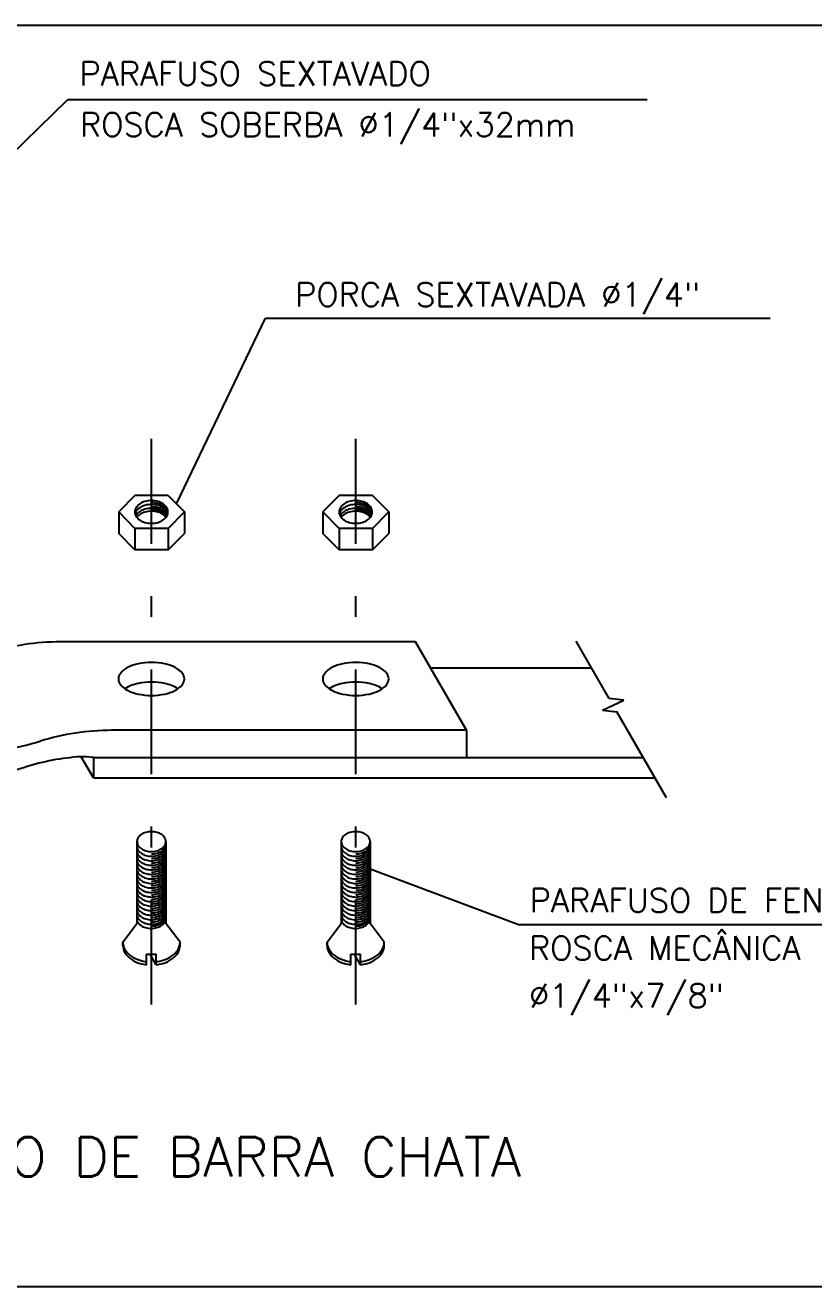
# Model space of a CAD drawing. Extents: x 0 to 11638, y -6007 to 0.
# Drawn here: x 10266.27 to 10270.04, y -3579.09 to -3573.07 of the extents above; entities that cross this region are included whole.
import ezdxf
from ezdxf.enums import TextEntityAlignment as Align

# ---------------------------------------------------------------- set-up
doc = ezdxf.new("R2010")
doc.units = 0
doc.linetypes.add('CONTINUO', pattern=[0])
doc.linetypes.add('DASHDOT', pattern=[1, 0.5, -0.25, 0, -0.25])
for name, color, linetype in [('ELE-BARRA CHATA ALUMÍNIO', 140, 'CONTINUOUS'), ('ELE-FIAÇÃO1', 7, 'CONTINUOUS'), ('ELE-LINHA FINA', 9, 'CONTINUOUS'), ('ELE-TEXTOS', 7, 'CONTINUOUS')]:
    doc.layers.add(name, color=color, linetype=linetype)
doc.styles.add('ROMANS', font='romans.shx', dxfattribs={"height": 0.3})

msp = doc.modelspace()

# ---------------------------------------------------------------- linework, layer by layer
at = {"layer": 'ELE-BARRA CHATA ALUMÍNIO'}
for p, q in [((10268.1373, -3576.0136), (10266.4429, -3576.0136)), ((10268.381, -3576.4358), (10268.1373, -3576.0136)), ((10268.2085, -3576.137), (10268.9781, -3576.137)), ((10268.381, -3576.4358), (10266.6867, -3576.4358)), ((10268.381, -3576.4358), (10268.381, -3576.5657)), ((10266.6004, -3576.6632), (10266.542, -3576.562)), ((10266.6004, -3576.5657), (10266.6004, -3576.6632)), ((10266.6004, -3576.5657), (10269.2256, -3576.5657)), ((10266.6004, -3576.6632), (10269.2818, -3576.6632))]:
    msp.add_line(p, q, dxfattribs=at)
for points in [[(10266.7194, -3576.1905, 0.174705), (10266.729, -3576.2172, 0.104203), (10266.7655, -3576.2462, 0.064948), (10266.8132, -3576.2627, 0.051099), (10266.8769, -3576.2692, 0.051099), (10266.9406, -3576.2627, 0.064948), (10266.9883, -3576.2462, 0.104203), (10267.0248, -3576.2172, 0.174705), (10267.0344, -3576.1905, 0.174705), (10267.0248, -3576.1638, 0.104203), (10266.9883, -3576.1348, 0.064948), (10266.9406, -3576.1183, 0.051099), (10266.8769, -3576.1117, 0.051099), (10266.8132, -3576.1183, 0.064948), (10266.7655, -3576.1348, 0.104203), (10266.729, -3576.1638, 0.174705)], [(10267.6949, -3576.1905, 0.174705), (10267.7045, -3576.2172, 0.104203), (10267.741, -3576.2462, 0.064948), (10267.7887, -3576.2627, 0.051099), (10267.8524, -3576.2692, 0.051099), (10267.9161, -3576.2627, 0.064948), (10267.9638, -3576.2462, 0.104203), (10268.0003, -3576.2172, 0.174705), (10268.0099, -3576.1905, 0.174705), (10268.0003, -3576.1638, 0.104203), (10267.9638, -3576.1348, 0.064948), (10267.9161, -3576.1183, 0.051099), (10267.8524, -3576.1117, 0.051099), (10267.7887, -3576.1183, 0.064948), (10267.741, -3576.1348, 0.104203), (10267.7045, -3576.1638, 0.174705)]]:
    msp.add_lwpolyline(points, format="xyb", close=True, dxfattribs=at)
for points in [[(10267.0033, -3576.2371, 0.087216), (10266.9406, -3576.2122, 0.051099), (10266.8769, -3576.2056, 0.051099), (10266.8132, -3576.2122, 0.087216), (10266.7504, -3576.2371, 0.104203)], [(10267.9789, -3576.2371, 0.087216), (10267.9161, -3576.2122, 0.051099), (10267.8524, -3576.2056, 0.051099), (10267.7887, -3576.2122, 0.087216), (10267.726, -3576.2371, 0.104203)]]:
    msp.add_lwpolyline(points, format="xyb", dxfattribs=at)
for centre, radius, start, end in [((10266.4429, -3577.1602), 1.1466, 90, 107.31564), ((10266.6867, -3577.5824), 1.1466, 90, 107.31564), ((10265.9967, -3575.3467), 1.1932, 270.90046, 286.99609), ((10266.6154, -3577.7058), 1.1466, 93.90959, 107.31564), ((10266.5313, -3577.1831), 0.6212, 83.61332, 89.45318), ((10265.9254, -3575.4701), 1.1932, 270.90046, 286.99609)]:
    msp.add_arc(centre, radius, start, end, dxfattribs=at)
at = {"layer": 'ELE-FIAÇÃO1'}
for p, q in [((10265.835, -3574.0504), (10266.4773, -3573.4246)), ((10266.4773, -3573.4246), (10269.2438, -3573.4246)), ((10266.9959, -3575.354), (10267.4222, -3574.4689)), ((10267.4222, -3574.4689), (10269.8317, -3574.4689)), ((10267.9216, -3577.0975), (10268.6349, -3577.3641)), ((10270.5878, -3577.3641), (10268.6349, -3577.3641))]:
    msp.add_line(p, q, dxfattribs=at)
at = {"layer": 'ELE-FIAÇÃO1', "linetype": 'CONTINUO'}
msp.add_lwpolyline([(10262.9755, -3573.07), (10286.191, -3573.07), (10286.191, -3579.0921), (10262.9755, -3579.0921)], close=True, dxfattribs=at)
at = {"layer": 'ELE-LINHA FINA', "linetype": 'DASHDOT'}
for p, q in [((10266.8769, -3577.7448), (10266.8769, -3574.8926)), ((10267.8524, -3577.7448), (10267.8524, -3574.8926))]:
    msp.add_line(p, q, dxfattribs=at)
at = {"layer": 'ELE-LINHA FINA'}
for p, q in [((10266.7975, -3575.3146), (10266.7205, -3575.3934)), ((10266.9562, -3575.3146), (10266.7975, -3575.3146)), ((10266.9562, -3575.3146), (10267.0355, -3575.3934)), ((10267.7731, -3575.3146), (10267.696, -3575.3934)), ((10267.9318, -3575.3146), (10267.7731, -3575.3146)), ((10267.9318, -3575.3146), (10268.011, -3575.3934)), ((10266.7205, -3575.3934), (10266.7205, -3575.4955)), ((10266.7975, -3575.4721), (10266.7205, -3575.3934)), ((10266.9562, -3575.4721), (10267.0355, -3575.3934)), ((10267.0355, -3575.3934), (10267.0355, -3575.4955)), ((10267.7731, -3575.4721), (10267.696, -3575.3934)), ((10267.696, -3575.3934), (10267.696, -3575.4955)), ((10267.9318, -3575.4721), (10268.011, -3575.3934)), ((10268.011, -3575.3934), (10268.011, -3575.4955)), ((10266.9562, -3575.4721), (10266.7975, -3575.4721)), ((10266.7975, -3575.4721), (10266.7975, -3575.5742)), ((10266.9562, -3575.4721), (10266.9562, -3575.5742)), ((10267.9318, -3575.4721), (10267.7731, -3575.4721)), ((10267.7731, -3575.4721), (10267.7731, -3575.5742)), ((10267.9318, -3575.4721), (10267.9318, -3575.5742)), ((10266.7975, -3575.5742), (10266.7205, -3575.4955)), ((10266.9562, -3575.5742), (10267.0355, -3575.4955)), ((10267.7731, -3575.5742), (10267.696, -3575.4955)), ((10267.9318, -3575.5742), (10268.011, -3575.4955)), ((10266.9562, -3575.5742), (10266.7975, -3575.5742)), ((10267.9318, -3575.5742), (10267.7731, -3575.5742)), ((10269.0624, -3576.2832), (10268.9049, -3576.0104)), ((10269.1326, -3576.2924), (10269.0624, -3576.2832)), ((10269.0302, -3576.3391), (10269.1004, -3576.3483)), ((10269.3362, -3576.7573), (10269.1, -3576.3482)), ((10266.8077, -3576.967), (10266.8077, -3577.3572)), ((10266.946, -3576.967), (10266.946, -3577.3578)), ((10267.7833, -3576.967), (10267.7833, -3577.3572)), ((10267.9216, -3576.967), (10267.9216, -3577.3578)), ((10266.7405, -3577.4475), (10266.8077, -3577.3572)), ((10267.0133, -3577.4475), (10266.946, -3577.3578)), ((10267.716, -3577.4475), (10267.7833, -3577.3572)), ((10267.9888, -3577.4475), (10267.9216, -3577.3578)), ((10266.7405, -3577.4628), (10266.7405, -3577.4475)), ((10267.0133, -3577.4628), (10267.0133, -3577.4475)), ((10267.716, -3577.4628), (10267.716, -3577.4475)), ((10267.9888, -3577.4628), (10267.9888, -3577.4475)), ((10266.8539, -3577.5552), (10266.8539, -3577.5047)), ((10266.8539, -3577.5047), (10266.8998, -3577.5047)), ((10266.8998, -3577.5552), (10266.8707, -3577.5047)), ((10266.8998, -3577.5552), (10266.8998, -3577.5047)), ((10267.8294, -3577.5047), (10267.8754, -3577.5047)), ((10267.8294, -3577.5552), (10267.8294, -3577.5047)), ((10267.8754, -3577.5552), (10267.8463, -3577.5047)), ((10267.8754, -3577.5552), (10267.8754, -3577.5047))]:
    msp.add_line(p, q, dxfattribs=at)
for points in [[(10266.7979, -3575.3934, 0.136513), (10266.8033, -3575.413, 0.106976), (10266.821, -3575.4318, 0.081342), (10266.8455, -3575.4433, 0.069402), (10266.8769, -3575.4477, 0.069402), (10266.9083, -3575.4433, 0.081342), (10266.9328, -3575.4318, 0.106976), (10266.9504, -3575.413, 0.136513), (10266.9559, -3575.3934, 0.136513), (10266.9504, -3575.3738, 0.106976), (10266.9328, -3575.355, 0.081342), (10266.9083, -3575.3435, 0.069402), (10266.8769, -3575.3391, 0.069402), (10266.8455, -3575.3435, 0.081342), (10266.821, -3575.355, 0.106976), (10266.8033, -3575.3738, 0.136513)], [(10267.7734, -3575.3934, 0.136513), (10267.7789, -3575.413, 0.106976), (10267.7965, -3575.4318, 0.081342), (10267.821, -3575.4433, 0.069402), (10267.8524, -3575.4477, 0.069402), (10267.8838, -3575.4433, 0.081342), (10267.9083, -3575.4318, 0.106976), (10267.926, -3575.413, 0.136513), (10267.9314, -3575.3934, 0.136513), (10267.926, -3575.3738, 0.106976), (10267.9083, -3575.355, 0.081342), (10267.8838, -3575.3435, 0.069402), (10267.8524, -3575.3391, 0.069402), (10267.821, -3575.3435, 0.081342), (10267.7965, -3575.355, 0.106976), (10267.7789, -3575.3738, 0.136513)], [(10266.8077, -3576.967, 0.136513), (10266.8125, -3576.9842, 0.106976), (10266.828, -3577.0006, 0.081342), (10266.8494, -3577.0107, 0.069402), (10266.8769, -3577.0145, 0.069402), (10266.9043, -3577.0107, 0.081342), (10266.9258, -3577.0006, 0.106976), (10266.9413, -3576.9842, 0.136513), (10266.946, -3576.967, 0.136513), (10266.9413, -3576.9499, 0.106976), (10266.9258, -3576.9334, 0.081342), (10266.9043, -3576.9234, 0.069402), (10266.8769, -3576.9195, 0.069402), (10266.8494, -3576.9234, 0.081342), (10266.828, -3576.9334, 0.106976), (10266.8125, -3576.9499, 0.136513)], [(10267.7833, -3576.967, 0.136513), (10267.788, -3576.9842, 0.106976), (10267.8035, -3577.0006, 0.081342), (10267.825, -3577.0107, 0.069402), (10267.8524, -3577.0145, 0.069402), (10267.8799, -3577.0107, 0.081342), (10267.9013, -3577.0006, 0.106976), (10267.9168, -3576.9842, 0.136513), (10267.9216, -3576.967, 0.136513), (10267.9168, -3576.9499, 0.106976), (10267.9013, -3576.9334, 0.081342), (10267.8799, -3576.9234, 0.069402), (10267.8524, -3576.9195, 0.069402), (10267.825, -3576.9234, 0.081342), (10267.8035, -3576.9334, 0.106976), (10267.788, -3576.9499, 0.136513)]]:
    msp.add_lwpolyline(points, format="xyb", close=True, dxfattribs=at)
for points in [[(10266.955, -3575.4016, 0.150105), (10266.9328, -3575.3735, 0.081342), (10266.9083, -3575.362, 0.069402), (10266.8769, -3575.3576, 0.069402), (10266.8455, -3575.362, 0.081342), (10266.821, -3575.3735, 0.150105), (10266.7988, -3575.4016, 0.136513)], [(10266.955, -3575.3926, 0.150105), (10266.9328, -3575.3645, 0.081342), (10266.9083, -3575.353, 0.069402), (10266.8769, -3575.3486, 0.069402)], [(10267.9305, -3575.4016, 0.150105), (10267.9083, -3575.3735, 0.081342), (10267.8838, -3575.362, 0.069402), (10267.8524, -3575.3576, 0.069402), (10267.821, -3575.362, 0.081342), (10267.7965, -3575.3735, 0.150105), (10267.7743, -3575.4016, 0.136513)], [(10267.9305, -3575.3926, 0.150105), (10267.9083, -3575.3645, 0.081342), (10267.8838, -3575.353, 0.069402), (10267.8524, -3575.3486, 0.069402)], [(10266.9511, -3575.4119, 0.112242), (10266.9328, -3575.392, 0.081342), (10266.9083, -3575.3805, 0.069402), (10266.8769, -3575.3761, 0.069402), (10266.8455, -3575.3805, 0.081342), (10266.821, -3575.392, 0.112242), (10266.8027, -3575.4119, 0.136513)], [(10266.9464, -3575.4188, 0.077681), (10266.9328, -3575.4059, 0.081342), (10266.9083, -3575.3944, 0.069402), (10266.8769, -3575.39, 0.069402), (10266.8455, -3575.3944, 0.081342), (10266.821, -3575.4059, 0.077681), (10266.8073, -3575.4188, 0.136513)], [(10266.953, -3575.408, 0.129019), (10266.9328, -3575.3846, 0.081342), (10266.9083, -3575.3731, 0.069402), (10266.8769, -3575.3687, 0.069402)], [(10266.9486, -3575.4159, 0.092799), (10266.9328, -3575.4, 0.081342), (10266.9083, -3575.3885, 0.069402), (10266.8769, -3575.3841, 0.069402)], [(10267.9266, -3575.4119, 0.112242), (10267.9083, -3575.392, 0.081342), (10267.8838, -3575.3805, 0.069402), (10267.8524, -3575.3761, 0.069402), (10267.821, -3575.3805, 0.081342), (10267.7965, -3575.392, 0.112242), (10267.7782, -3575.4119, 0.136513)], [(10267.922, -3575.4188, 0.077681), (10267.9083, -3575.4059, 0.081342), (10267.8838, -3575.3944, 0.069402), (10267.8524, -3575.39, 0.069402), (10267.821, -3575.3944, 0.081342), (10267.7965, -3575.4059, 0.077681), (10267.7829, -3575.4188, 0.136513)], [(10267.9285, -3575.408, 0.129019), (10267.9083, -3575.3846, 0.081342), (10267.8838, -3575.3731, 0.069402), (10267.8524, -3575.3687, 0.069402)], [(10267.9241, -3575.4159, 0.092799), (10267.9083, -3575.4, 0.081342), (10267.8838, -3575.3885, 0.069402), (10267.8524, -3575.3841, 0.069402)], [(10266.8769, -3577.0259, 0.069402), (10266.9043, -3577.0221, 0.081342), (10266.9258, -3577.012, 0.106976), (10266.9413, -3576.9956, 0.136513), (10266.946, -3576.9784, 0.136513)], [(10267.8524, -3577.0259, 0.069402), (10267.8799, -3577.0221, 0.081342), (10267.9013, -3577.012, 0.106976), (10267.9168, -3576.9956, 0.136513), (10267.9216, -3576.9784, 0.136513)], [(10266.8077, -3576.9892, 0.136513), (10266.8125, -3577.0064, 0.106976), (10266.828, -3577.0228, 0.081342), (10266.8494, -3577.0329, 0.069402), (10266.8769, -3577.0367, 0.069402), (10266.9043, -3577.0329, 0.081342), (10266.9258, -3577.0228, 0.106976), (10266.9413, -3577.0064, 0.136513), (10266.946, -3576.9892, 0.136513)], [(10266.8077, -3577.0109, 0.136513), (10266.8125, -3577.028, 0.106976), (10266.828, -3577.0445, 0.081342), (10266.8494, -3577.0545, 0.069402), (10266.8769, -3577.0584, 0.069402), (10266.9043, -3577.0545, 0.081342), (10266.9258, -3577.0445, 0.106976), (10266.9413, -3577.028, 0.136513), (10266.946, -3577.0109, 0.136513)], [(10266.8077, -3577.0325, 0.136513), (10266.8125, -3577.0497, 0.106976), (10266.828, -3577.0661, 0.081342), (10266.8494, -3577.0762, 0.069402), (10266.8769, -3577.08, 0.069402), (10266.9043, -3577.0762, 0.081342), (10266.9258, -3577.0661, 0.106976), (10266.9413, -3577.0497, 0.136513), (10266.946, -3577.0325, 0.136513)], [(10266.8769, -3577.0476, 0.069402), (10266.9043, -3577.0437, 0.081342), (10266.9258, -3577.0337, 0.106976), (10266.9413, -3577.0172, 0.136513), (10266.946, -3577.0001, 0.136513)], [(10266.8769, -3577.0692, 0.069402), (10266.9043, -3577.0654, 0.081342), (10266.9258, -3577.0553, 0.106976), (10266.9413, -3577.0389, 0.136513), (10266.946, -3577.0217, 0.136513)], [(10266.8769, -3577.0909, 0.069402), (10266.9043, -3577.0871, 0.081342), (10266.9258, -3577.077, 0.106976), (10266.9413, -3577.0606, 0.136513), (10266.946, -3577.0434, 0.136513)], [(10267.7833, -3576.9892, 0.136513), (10267.788, -3577.0064, 0.106976), (10267.8035, -3577.0228, 0.081342), (10267.825, -3577.0329, 0.069402), (10267.8524, -3577.0367, 0.069402), (10267.8799, -3577.0329, 0.081342), (10267.9013, -3577.0228, 0.106976), (10267.9168, -3577.0064, 0.136513), (10267.9216, -3576.9892, 0.136513)], [(10267.7833, -3577.0109, 0.136513), (10267.788, -3577.028, 0.106976), (10267.8035, -3577.0445, 0.081342), (10267.825, -3577.0545, 0.069402), (10267.8524, -3577.0584, 0.069402), (10267.8799, -3577.0545, 0.081342), (10267.9013, -3577.0445, 0.106976), (10267.9168, -3577.028, 0.136513), (10267.9216, -3577.0109, 0.136513)], [(10267.7833, -3577.0325, 0.136513), (10267.788, -3577.0497, 0.106976), (10267.8035, -3577.0661, 0.081342), (10267.825, -3577.0762, 0.069402), (10267.8524, -3577.08, 0.069402), (10267.8799, -3577.0762, 0.081342), (10267.9013, -3577.0661, 0.106976), (10267.9168, -3577.0497, 0.136513), (10267.9216, -3577.0325, 0.136513)], [(10267.8524, -3577.0476, 0.069402), (10267.8799, -3577.0437, 0.081342), (10267.9013, -3577.0337, 0.106976), (10267.9168, -3577.0172, 0.136513), (10267.9216, -3577.0001, 0.136513)], [(10267.8524, -3577.0692, 0.069402), (10267.8799, -3577.0654, 0.081342), (10267.9013, -3577.0553, 0.106976), (10267.9168, -3577.0389, 0.136513), (10267.9216, -3577.0217, 0.136513)], [(10267.8524, -3577.0909, 0.069402), (10267.8799, -3577.0871, 0.081342), (10267.9013, -3577.077, 0.106976), (10267.9168, -3577.0606, 0.136513), (10267.9216, -3577.0434, 0.136513)], [(10266.8077, -3577.0542, 0.136513), (10266.8125, -3577.0714, 0.106976), (10266.828, -3577.0878, 0.081342), (10266.8494, -3577.0979, 0.069402), (10266.8769, -3577.1017, 0.069402), (10266.9043, -3577.0979, 0.081342), (10266.9258, -3577.0878, 0.106976), (10266.9413, -3577.0714, 0.136513), (10266.946, -3577.0542, 0.136513)], [(10266.8077, -3577.0759, 0.136513), (10266.8125, -3577.093, 0.106976), (10266.828, -3577.1094, 0.081342), (10266.8494, -3577.1195, 0.069402), (10266.8769, -3577.1233, 0.069402), (10266.9043, -3577.1195, 0.081342), (10266.9258, -3577.1094, 0.106976), (10266.9413, -3577.093, 0.136513), (10266.946, -3577.0759, 0.136513)], [(10266.8077, -3577.0975, 0.136513), (10266.8125, -3577.1147, 0.106976), (10266.828, -3577.1311, 0.081342), (10266.8494, -3577.1412, 0.069402), (10266.8769, -3577.145, 0.069402), (10266.9043, -3577.1412, 0.081342), (10266.9258, -3577.1311, 0.106976), (10266.9413, -3577.1147, 0.136513), (10266.946, -3577.0975, 0.136513)], [(10266.8769, -3577.1126, 0.069402), (10266.9043, -3577.1087, 0.081342), (10266.9258, -3577.0986, 0.106976), (10266.9413, -3577.0822, 0.136513), (10266.946, -3577.0651, 0.136513)], [(10266.8769, -3577.1342, 0.069402), (10266.9043, -3577.1304, 0.081342), (10266.9258, -3577.1203, 0.106976), (10266.9413, -3577.1039, 0.136513), (10266.946, -3577.0867, 0.136513)], [(10267.7833, -3577.0542, 0.136513), (10267.788, -3577.0714, 0.106976), (10267.8035, -3577.0878, 0.081342), (10267.825, -3577.0979, 0.069402), (10267.8524, -3577.1017, 0.069402), (10267.8799, -3577.0979, 0.081342), (10267.9013, -3577.0878, 0.106976), (10267.9168, -3577.0714, 0.136513), (10267.9216, -3577.0542, 0.136513)], [(10267.7833, -3577.0759, 0.136513), (10267.788, -3577.093, 0.106976), (10267.8035, -3577.1094, 0.081342), (10267.825, -3577.1195, 0.069402), (10267.8524, -3577.1233, 0.069402), (10267.8799, -3577.1195, 0.081342), (10267.9013, -3577.1094, 0.106976), (10267.9168, -3577.093, 0.136513), (10267.9216, -3577.0759, 0.136513)], [(10267.7833, -3577.0975, 0.136513), (10267.788, -3577.1147, 0.106976), (10267.8035, -3577.1311, 0.081342), (10267.825, -3577.1412, 0.069402), (10267.8524, -3577.145, 0.069402), (10267.8799, -3577.1412, 0.081342), (10267.9013, -3577.1311, 0.106976), (10267.9168, -3577.1147, 0.136513), (10267.9216, -3577.0975, 0.136513)], [(10267.8524, -3577.1126, 0.069402), (10267.8799, -3577.1087, 0.081342), (10267.9013, -3577.0986, 0.106976), (10267.9168, -3577.0822, 0.136513), (10267.9216, -3577.0651, 0.136513)], [(10267.8524, -3577.1342, 0.069402), (10267.8799, -3577.1304, 0.081342), (10267.9013, -3577.1203, 0.106976), (10267.9168, -3577.1039, 0.136513), (10267.9216, -3577.0867, 0.136513)], [(10266.8077, -3577.1192, 0.136513), (10266.8125, -3577.1363, 0.106976), (10266.828, -3577.1527, 0.081342), (10266.8494, -3577.1628, 0.069402), (10266.8769, -3577.1667, 0.069402), (10266.9043, -3577.1628, 0.081342), (10266.9258, -3577.1527, 0.106976), (10266.9413, -3577.1363, 0.136513), (10266.946, -3577.1192, 0.136513)], [(10266.8077, -3577.1408, 0.136513), (10266.8125, -3577.158, 0.106976), (10266.828, -3577.1744, 0.081342), (10266.8494, -3577.1845, 0.069402), (10266.8769, -3577.1883, 0.069402), (10266.9043, -3577.1845, 0.081342), (10266.9258, -3577.1744, 0.106976), (10266.9413, -3577.158, 0.136513), (10266.946, -3577.1408, 0.136513)], [(10266.8077, -3577.1625, 0.136513), (10266.8125, -3577.1796, 0.106976), (10266.828, -3577.1961, 0.081342), (10266.8494, -3577.2061, 0.069402), (10266.8769, -3577.21, 0.069402), (10266.9043, -3577.2061, 0.081342), (10266.9258, -3577.1961, 0.106976), (10266.9413, -3577.1796, 0.136513), (10266.946, -3577.1625, 0.136513)], [(10266.8769, -3577.1559, 0.069402), (10266.9043, -3577.152, 0.081342), (10266.9258, -3577.142, 0.106976), (10266.9413, -3577.1255, 0.136513), (10266.946, -3577.1084, 0.136513)], [(10266.8769, -3577.1775, 0.069402), (10266.9043, -3577.1737, 0.081342), (10266.9258, -3577.1636, 0.106976), (10266.9413, -3577.1472, 0.136513), (10266.946, -3577.13, 0.136513)], [(10266.8769, -3577.1992, 0.069402), (10266.9043, -3577.1954, 0.081342), (10266.9258, -3577.1853, 0.106976), (10266.9413, -3577.1689, 0.136513), (10266.946, -3577.1517, 0.136513)], [(10267.7833, -3577.1192, 0.136513), (10267.788, -3577.1363, 0.106976), (10267.8035, -3577.1527, 0.081342), (10267.825, -3577.1628, 0.069402), (10267.8524, -3577.1667, 0.069402), (10267.8799, -3577.1628, 0.081342), (10267.9013, -3577.1527, 0.106976), (10267.9168, -3577.1363, 0.136513), (10267.9216, -3577.1192, 0.136513)], [(10267.7833, -3577.1408, 0.136513), (10267.788, -3577.158, 0.106976), (10267.8035, -3577.1744, 0.081342), (10267.825, -3577.1845, 0.069402), (10267.8524, -3577.1883, 0.069402), (10267.8799, -3577.1845, 0.081342), (10267.9013, -3577.1744, 0.106976), (10267.9168, -3577.158, 0.136513), (10267.9216, -3577.1408, 0.136513)], [(10267.7833, -3577.1625, 0.136513), (10267.788, -3577.1796, 0.106976), (10267.8035, -3577.1961, 0.081342), (10267.825, -3577.2061, 0.069402), (10267.8524, -3577.21, 0.069402), (10267.8799, -3577.2061, 0.081342), (10267.9013, -3577.1961, 0.106976), (10267.9168, -3577.1796, 0.136513), (10267.9216, -3577.1625, 0.136513)], [(10267.8524, -3577.1559, 0.069402), (10267.8799, -3577.152, 0.081342), (10267.9013, -3577.142, 0.106976), (10267.9168, -3577.1255, 0.136513), (10267.9216, -3577.1084, 0.136513)], [(10267.8524, -3577.1775, 0.069402), (10267.8799, -3577.1737, 0.081342), (10267.9013, -3577.1636, 0.106976), (10267.9168, -3577.1472, 0.136513), (10267.9216, -3577.13, 0.136513)], [(10267.8524, -3577.1992, 0.069402), (10267.8799, -3577.1954, 0.081342), (10267.9013, -3577.1853, 0.106976), (10267.9168, -3577.1689, 0.136513), (10267.9216, -3577.1517, 0.136513)], [(10266.8077, -3577.1841, 0.136513), (10266.8125, -3577.2013, 0.106976), (10266.828, -3577.2177, 0.081342), (10266.8494, -3577.2278, 0.069402), (10266.8769, -3577.2316, 0.069402), (10266.9043, -3577.2278, 0.081342), (10266.9258, -3577.2177, 0.106976), (10266.9413, -3577.2013, 0.136513), (10266.946, -3577.1841, 0.136513)], [(10266.8077, -3577.2058, 0.136513), (10266.8125, -3577.223, 0.106976), (10266.828, -3577.2394, 0.081342), (10266.8494, -3577.2495, 0.069402), (10266.8769, -3577.2533, 0.069402), (10266.9043, -3577.2495, 0.081342), (10266.9258, -3577.2394, 0.106976), (10266.9413, -3577.223, 0.136513), (10266.946, -3577.2058, 0.136513)], [(10266.8769, -3577.2208, 0.069402), (10266.9043, -3577.217, 0.081342), (10266.9258, -3577.2069, 0.106976), (10266.9413, -3577.1905, 0.136513), (10266.946, -3577.1734, 0.136513)], [(10266.8769, -3577.2425, 0.069402), (10266.9043, -3577.2387, 0.081342), (10266.9258, -3577.2286, 0.106976), (10266.9413, -3577.2122, 0.136513), (10266.946, -3577.195, 0.136513)], [(10266.8769, -3577.2642, 0.069402), (10266.9043, -3577.2603, 0.081342), (10266.9258, -3577.2502, 0.106976), (10266.9413, -3577.2338, 0.136513), (10266.946, -3577.2167, 0.136513)], [(10267.7833, -3577.1841, 0.136513), (10267.788, -3577.2013, 0.106976), (10267.8035, -3577.2177, 0.081342), (10267.825, -3577.2278, 0.069402), (10267.8524, -3577.2316, 0.069402), (10267.8799, -3577.2278, 0.081342), (10267.9013, -3577.2177, 0.106976), (10267.9168, -3577.2013, 0.136513), (10267.9216, -3577.1841, 0.136513)], [(10267.7833, -3577.2058, 0.136513), (10267.788, -3577.223, 0.106976), (10267.8035, -3577.2394, 0.081342), (10267.825, -3577.2495, 0.069402), (10267.8524, -3577.2533, 0.069402), (10267.8799, -3577.2495, 0.081342), (10267.9013, -3577.2394, 0.106976), (10267.9168, -3577.223, 0.136513), (10267.9216, -3577.2058, 0.136513)], [(10267.8524, -3577.2208, 0.069402), (10267.8799, -3577.217, 0.081342), (10267.9013, -3577.2069, 0.106976), (10267.9168, -3577.1905, 0.136513), (10267.9216, -3577.1734, 0.136513)], [(10267.8524, -3577.2425, 0.069402), (10267.8799, -3577.2387, 0.081342), (10267.9013, -3577.2286, 0.106976), (10267.9168, -3577.2122, 0.136513), (10267.9216, -3577.195, 0.136513)], [(10267.8524, -3577.2642, 0.069402), (10267.8799, -3577.2603, 0.081342), (10267.9013, -3577.2502, 0.106976), (10267.9168, -3577.2338, 0.136513), (10267.9216, -3577.2167, 0.136513)], [(10266.8077, -3577.2275, 0.136513), (10266.8125, -3577.2446, 0.106976), (10266.828, -3577.261, 0.081342), (10266.8494, -3577.2711, 0.069402), (10266.8769, -3577.2749, 0.069402), (10266.9043, -3577.2711, 0.081342), (10266.9258, -3577.261, 0.106976), (10266.9413, -3577.2446, 0.136513), (10266.946, -3577.2275, 0.136513)], [(10266.8077, -3577.2491, 0.136513), (10266.8125, -3577.2663, 0.106976), (10266.828, -3577.2827, 0.081342), (10266.8494, -3577.2928, 0.069402), (10266.8769, -3577.2966, 0.069402), (10266.9043, -3577.2928, 0.081342), (10266.9258, -3577.2827, 0.106976), (10266.9413, -3577.2663, 0.136513), (10266.946, -3577.2491, 0.136513)], [(10266.8077, -3577.2708, 0.136513), (10266.8125, -3577.2879, 0.106976), (10266.828, -3577.3044, 0.081342), (10266.8494, -3577.3144, 0.069402), (10266.8769, -3577.3183, 0.069402), (10266.9043, -3577.3144, 0.081342), (10266.9258, -3577.3044, 0.106976), (10266.9413, -3577.2879, 0.136513), (10266.946, -3577.2708, 0.136513)], [(10266.8769, -3577.2858, 0.069402), (10266.9043, -3577.282, 0.081342), (10266.9258, -3577.2719, 0.106976), (10266.9413, -3577.2555, 0.136513), (10266.946, -3577.2383, 0.136513)], [(10266.8769, -3577.3075, 0.069402), (10266.9043, -3577.3036, 0.081342), (10266.9258, -3577.2936, 0.106976), (10266.9413, -3577.2771, 0.136513), (10266.946, -3577.26, 0.136513)], [(10266.8769, -3577.3291, 0.069402), (10266.9043, -3577.3253, 0.081342), (10266.9258, -3577.3152, 0.106976), (10266.9413, -3577.2988, 0.136513), (10266.946, -3577.2816, 0.136513)], [(10267.7833, -3577.2275, 0.136513), (10267.788, -3577.2446, 0.106976), (10267.8035, -3577.261, 0.081342), (10267.825, -3577.2711, 0.069402), (10267.8524, -3577.2749, 0.069402), (10267.8799, -3577.2711, 0.081342), (10267.9013, -3577.261, 0.106976), (10267.9168, -3577.2446, 0.136513), (10267.9216, -3577.2275, 0.136513)], [(10267.7833, -3577.2491, 0.136513), (10267.788, -3577.2663, 0.106976), (10267.8035, -3577.2827, 0.081342), (10267.825, -3577.2928, 0.069402), (10267.8524, -3577.2966, 0.069402), (10267.8799, -3577.2928, 0.081342), (10267.9013, -3577.2827, 0.106976), (10267.9168, -3577.2663, 0.136513), (10267.9216, -3577.2491, 0.136513)], [(10267.7833, -3577.2708, 0.136513), (10267.788, -3577.2879, 0.106976), (10267.8035, -3577.3044, 0.081342), (10267.825, -3577.3144, 0.069402), (10267.8524, -3577.3183, 0.069402), (10267.8799, -3577.3144, 0.081342), (10267.9013, -3577.3044, 0.106976), (10267.9168, -3577.2879, 0.136513), (10267.9216, -3577.2708, 0.136513)], [(10267.8524, -3577.2858, 0.069402), (10267.8799, -3577.282, 0.081342), (10267.9013, -3577.2719, 0.106976), (10267.9168, -3577.2555, 0.136513), (10267.9216, -3577.2383, 0.136513)], [(10267.8524, -3577.3075, 0.069402), (10267.8799, -3577.3036, 0.081342), (10267.9013, -3577.2936, 0.106976), (10267.9168, -3577.2771, 0.136513), (10267.9216, -3577.26, 0.136513)], [(10267.8524, -3577.3291, 0.069402), (10267.8799, -3577.3253, 0.081342), (10267.9013, -3577.3152, 0.106976), (10267.9168, -3577.2988, 0.136513), (10267.9216, -3577.2816, 0.136513)], [(10266.8065, -3577.3338, 0.136513), (10266.8113, -3577.3509, 0.106976), (10266.8268, -3577.3674, 0.081342), (10266.8482, -3577.3774, 0.069402), (10266.8757, -3577.3813, 0.069402), (10266.9031, -3577.3774, 0.081342), (10266.9246, -3577.3674, 0.106976), (10266.94, -3577.3509, 0.136513), (10266.9448, -3577.3338, 0.136513)], [(10266.8077, -3577.2924, 0.136513), (10266.8125, -3577.3096, 0.106976), (10266.828, -3577.326, 0.081342), (10266.8494, -3577.3361, 0.069402), (10266.8769, -3577.3399, 0.069402), (10266.9043, -3577.3361, 0.081342), (10266.9258, -3577.326, 0.106976), (10266.9413, -3577.3096, 0.136513), (10266.946, -3577.2924, 0.136513)], [(10266.8077, -3577.3141, 0.136513), (10266.8125, -3577.3312, 0.106976), (10266.828, -3577.3477, 0.081342), (10266.8494, -3577.3577, 0.069402), (10266.8769, -3577.3616, 0.069402), (10266.9043, -3577.3577, 0.081342), (10266.9258, -3577.3477, 0.106976), (10266.9413, -3577.3312, 0.136513), (10266.946, -3577.3141, 0.136513)], [(10266.8757, -3577.3705, 0.069402), (10266.9031, -3577.3667, 0.081342), (10266.9246, -3577.3566, 0.106976), (10266.94, -3577.3402, 0.136513), (10266.9448, -3577.323, 0.136513)], [(10266.8769, -3577.3508, 0.069402), (10266.9043, -3577.347, 0.081342), (10266.9258, -3577.3369, 0.106976), (10266.9413, -3577.3205, 0.136513), (10266.946, -3577.3033, 0.136513)], [(10267.7821, -3577.3338, 0.136513), (10267.7868, -3577.3509, 0.106976), (10267.8023, -3577.3674, 0.081342), (10267.8237, -3577.3774, 0.069402), (10267.8512, -3577.3813, 0.069402), (10267.8787, -3577.3774, 0.081342), (10267.9001, -3577.3674, 0.106976), (10267.9156, -3577.3509, 0.136513), (10267.9203, -3577.3338, 0.136513)], [(10267.7833, -3577.2924, 0.136513), (10267.788, -3577.3096, 0.106976), (10267.8035, -3577.326, 0.081342), (10267.825, -3577.3361, 0.069402), (10267.8524, -3577.3399, 0.069402), (10267.8799, -3577.3361, 0.081342), (10267.9013, -3577.326, 0.106976), (10267.9168, -3577.3096, 0.136513), (10267.9216, -3577.2924, 0.136513)], [(10267.7833, -3577.3141, 0.136513), (10267.788, -3577.3312, 0.106976), (10267.8035, -3577.3477, 0.081342), (10267.825, -3577.3577, 0.069402), (10267.8524, -3577.3616, 0.069402), (10267.8799, -3577.3577, 0.081342), (10267.9013, -3577.3477, 0.106976), (10267.9168, -3577.3312, 0.136513), (10267.9216, -3577.3141, 0.136513)], [(10267.8512, -3577.3705, 0.069402), (10267.8787, -3577.3667, 0.081342), (10267.9001, -3577.3566, 0.106976), (10267.9156, -3577.3402, 0.136513), (10267.9203, -3577.323, 0.136513)], [(10267.8524, -3577.3508, 0.069402), (10267.8799, -3577.347, 0.081342), (10267.9013, -3577.3369, 0.106976), (10267.9168, -3577.3205, 0.136513), (10267.9216, -3577.3033, 0.136513)], [(10266.7405, -3577.4475, 0.136513), (10266.7499, -3577.4814, 0.106976), (10266.7804, -3577.5138, 0.081342), (10266.8227, -3577.5337, 0.040244), (10266.8539, -3577.5399, 0.069402)], [(10266.7405, -3577.4628, 0.136513), (10266.7499, -3577.4966, 0.106976), (10266.7804, -3577.529, 0.081342), (10266.8227, -3577.5489, 0.040244), (10266.8539, -3577.5552, 0.069402)], [(10266.8998, -3577.5399, 0.040244), (10266.9311, -3577.5337, 0.081342), (10266.9734, -3577.5138, 0.106976), (10267.0039, -3577.4814, 0.136513), (10267.0133, -3577.4475, 0.136513)], [(10266.8998, -3577.5552, 0.040244), (10266.9311, -3577.5489, 0.081342), (10266.9734, -3577.529, 0.106976), (10267.0039, -3577.4966, 0.136513), (10267.0133, -3577.4628, 0.136513)], [(10267.716, -3577.4475, 0.136513), (10267.7254, -3577.4814, 0.106976), (10267.7559, -3577.5138, 0.081342), (10267.7982, -3577.5337, 0.040244), (10267.8294, -3577.5399, 0.069402)], [(10267.716, -3577.4628, 0.136513), (10267.7254, -3577.4966, 0.106976), (10267.7559, -3577.529, 0.081342), (10267.7982, -3577.5489, 0.040244), (10267.8294, -3577.5552, 0.069402)], [(10267.8754, -3577.5399, 0.040244), (10267.9066, -3577.5337, 0.081342), (10267.9489, -3577.5138, 0.106976), (10267.9794, -3577.4814, 0.136513), (10267.9888, -3577.4475, 0.136513)], [(10267.8754, -3577.5552, 0.040244), (10267.9066, -3577.5489, 0.081342), (10267.9489, -3577.529, 0.106976), (10267.9794, -3577.4966, 0.136513), (10267.9888, -3577.4628, 0.136513)]]:
    msp.add_lwpolyline(points, format="xyb", dxfattribs=at)
msp.add_lwpolyline([(10269.0302, -3576.3391), (10269.1326, -3576.2924)], dxfattribs=at)

# ---------------------------------------------------------------- texts
at = {"layer": 'ELE-TEXTOS', "style": 'ROMANS'}
for s, height, p in [('PARAFUSO SEXTAVADO', 0.112434, (10266.5337, -3573.3572)), ('ROSCA SOBERBA %%C1/4"x32mm', 0.112434, (10266.5358, -3573.6006)), ('PORCA SEXTAVADA %%C1/4"', 0.112506, (10267.5638, -3574.4119)), ('PARAFUSO DE FENDA', 0.112506, (10268.6836, -3577.3039)), ('ROSCA MECÂNICA', 0.112506, (10268.6802, -3577.5313)), ('%%C1/4"x7/8"', 0.112506, (10268.6802, -3577.7587))]:
    msp.add_text(s, height=height, dxfattribs=at).set_placement(p)
msp.add_text('EMENDA E FIXAÇÃO DE BARRA CHATA ', height=0.1875, dxfattribs=at).set_placement((10266.372, -3578.4741), align=Align.MIDDLE)

doc.saveas('drawing.dxf')
